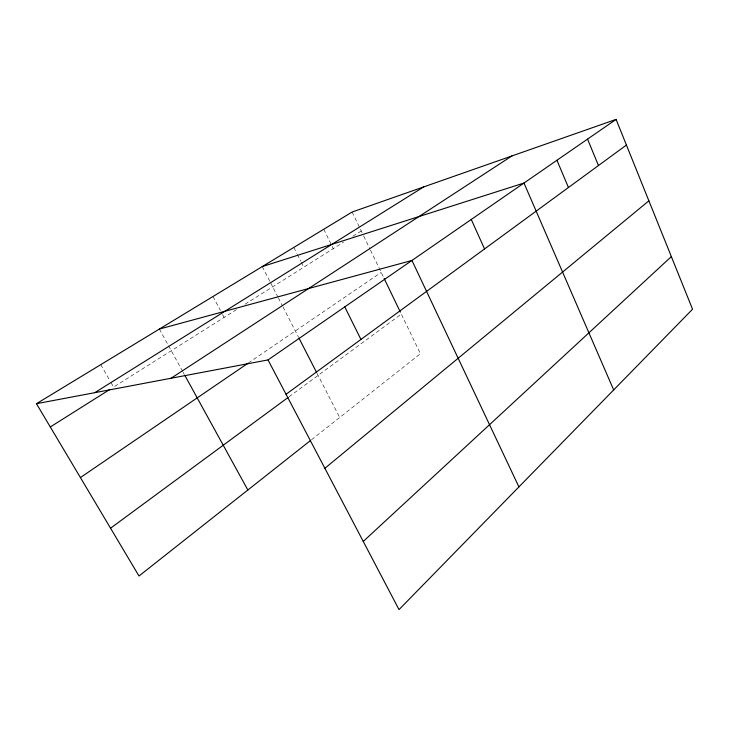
<?xml version="1.0" encoding="UTF-8"?>
<svg xmlns="http://www.w3.org/2000/svg" width="729" height="729" viewBox="0 0 729 729"><rect width="100%" height="100%" fill="white"/><g stroke="black" fill="none" stroke-linecap="round" stroke-linejoin="round"><path stroke-width="0.55" stroke-dasharray="3.65 2.73" d="M311.502 439.742L420.423 353.711L400.339 312.067M288.994 396.813L401.324 314.099M248.307 363.033L381.212 272.382M236.488 309.625L113.578 387.09L110.79 382.206M245.053 304.221L343.541 242.156M352.863 236.278L361.256 230.984M100.766 364.646L110.234 381.231M159.378 329.061L168.035 344.817M168.572 345.801L182.624 371.353M183.17 372.337L184.246 374.305M213.005 296.493L220.413 310.445M222.527 314.436L224.113 317.425M262.276 266.586L270.067 281.768M270.587 282.779L277.813 296.858M278.323 297.86L282.442 305.888M282.961 306.891L298.425 337.035M317.06 373.366L339.696 417.471M293.851 247.413L296.831 253.346M297.332 254.339L300.813 261.264M301.305 262.258L303.793 267.206M323.758 229.252L333.281 248.616M352.116 212.03L363.206 235.02M363.689 236.032L370.022 249.163M370.505 250.165L383.664 277.467"/><path stroke-width="1.09" d="M363.252 541.437L671.354 256.608M324.879 468.291L648.883 200.812M310.618 440.434L139.002 576.001L36.45 403.702L352.116 212.03L616.087 119.392L692.55 309.224L399.018 609.608L268.026 359.916L36.45 403.702M110.553 528.206L288.083 397.487M286.05 394.28L626.43 145.053M268.026 359.916L616.087 119.392M80.409 477.559L247.377 363.671M171.023 378.26L511.904 155.951M50.301 426.966L109.742 389.505M94.761 392.676L423.704 186.906M262.276 266.586L523.978 183.043L613.672 389.933M159.378 329.061L411.949 260.463L518.92 486.908M184.783 375.289L247.86 490.016M298.936 338.037L316.55 372.355M344.771 306.882L360.937 339.45M384.156 278.487L400.339 312.067M471.253 219.484L484.557 248.935M556.938 160.271L568.438 187.508M587.556 139.111L598.454 165.538"/></g></svg>
